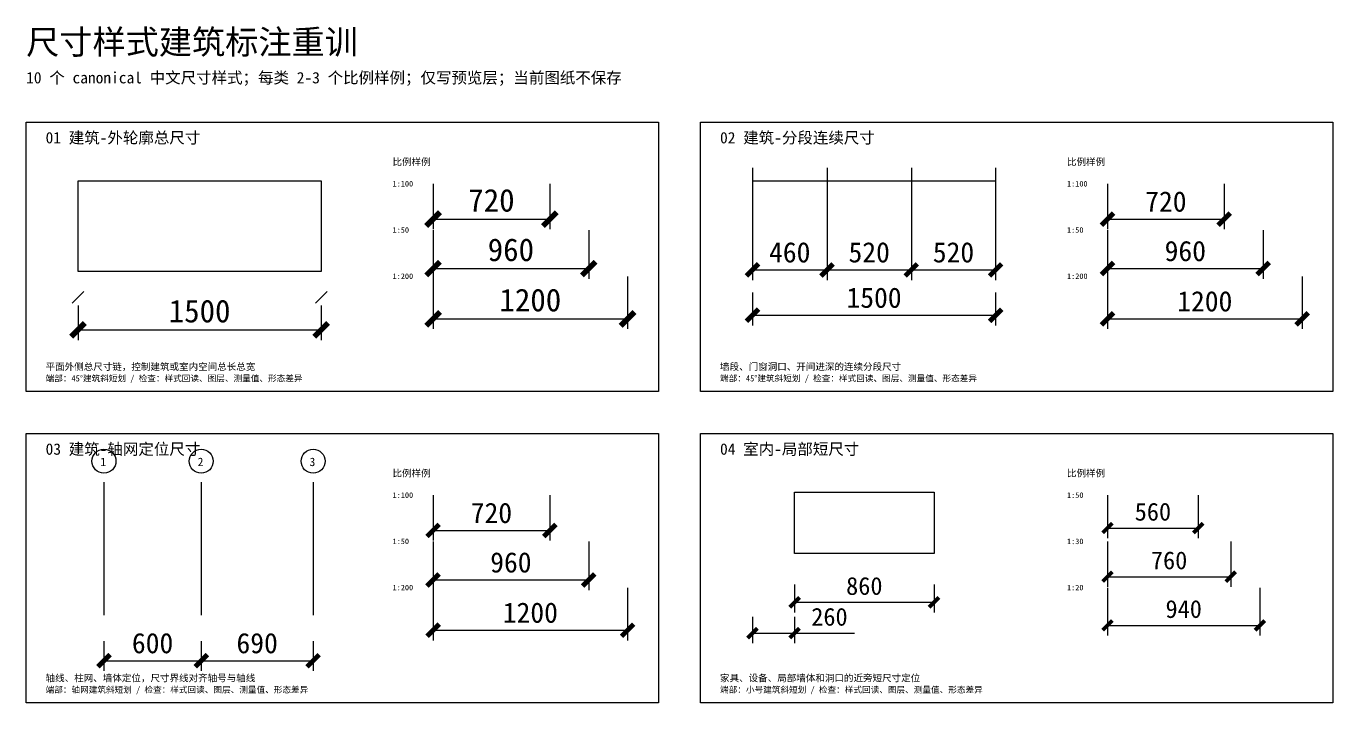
# Model space of a CAD drawing. Header units: millimetres. Extents: x 1830 to 16774, y -4406 to 5527.
# Drawn here: x 8714 to 16774, y 1354 to 5527 of the extents above; entities that cross this region are included whole.
import ezdxf

# ---------------------------------------------------------------- set-up
doc = ezdxf.new("R2010")
doc.units = ezdxf.units.MM
doc.layers.add('CODEX_PREVIEW', color=7, linetype='Continuous')
doc.styles.add('CODEX_CN_TEXT', font='SimSun.ttf')
doc.dimstyles.new('训练-室内-局部短尺寸', dxfattribs={"dimscale": 50, "dimtxt": 2.2, "dimasz": 1.2, "dimexe": 1.25, "dimexo": 1, "dimgap": 0.9, "dimtad": 1, "dimdec": 0, "dimtxsty": 'CODEX_CN_TEXT', "dimblk": 'ARCHTICK', "dimblk1": 'ARCHTICK', "dimblk2": 'ARCHTICK', "dimcen": 2.5, "dimclrd": 4, "dimclre": 4, "dimclrt": 4, "dimadec": 0, "dimazin": 0, "dimtfac": 1, "dimtmove": 0, "dimatfit": 3, "dimfxl": 1, "dimarcsym": 0})
doc.dimstyles.new('训练-建筑-分段连续尺寸', dxfattribs={"dimscale": 50, "dimtxt": 2.5, "dimasz": 1.5, "dimexe": 1.25, "dimexo": 1, "dimgap": 0.9, "dimtad": 1, "dimdec": 0, "dimtxsty": 'CODEX_CN_TEXT', "dimblk": 'ARCHTICK', "dimblk1": 'ARCHTICK', "dimblk2": 'ARCHTICK', "dimcen": 2.5, "dimclrd": 7, "dimclre": 7, "dimclrt": 7, "dimadec": 0, "dimazin": 0, "dimtfac": 1, "dimtmove": 0, "dimatfit": 3, "dimfxl": 1, "dimarcsym": 0})
doc.dimstyles.new('训练-建筑-外轮廓总尺寸', dxfattribs={"dimscale": 50, "dimtxt": 2.8, "dimasz": 1.7, "dimexe": 1.25, "dimexo": 1, "dimgap": 0.9, "dimtad": 1, "dimdec": 0, "dimtxsty": 'CODEX_CN_TEXT', "dimblk": 'ARCHTICK', "dimblk1": 'ARCHTICK', "dimblk2": 'ARCHTICK', "dimcen": 2.5, "dimclrd": 7, "dimclre": 7, "dimclrt": 7, "dimadec": 0, "dimazin": 0, "dimtfac": 1, "dimtmove": 0, "dimatfit": 3, "dimfxl": 1, "dimarcsym": 0})
doc.dimstyles.new('训练-建筑-轴网定位尺寸', dxfattribs={"dimscale": 50, "dimtxt": 2.5, "dimasz": 1.5, "dimexe": 1.25, "dimexo": 1, "dimgap": 0.9, "dimtad": 1, "dimdec": 0, "dimtxsty": 'CODEX_CN_TEXT', "dimblk": 'ARCHTICK', "dimblk1": 'ARCHTICK', "dimblk2": 'ARCHTICK', "dimcen": 2.5, "dimclrd": 7, "dimclre": 7, "dimclrt": 7, "dimadec": 0, "dimazin": 0, "dimtfac": 1, "dimtmove": 0, "dimatfit": 3, "dimfxl": 1, "dimarcsym": 0})

# ---------------------------------------------------------------- blocks, each defined once
blk = doc.blocks.new('_ArchTick')
at = {"color": 0, "linetype": 'ByBlock', "const_width": 0.4}
blk.add_lwpolyline([(-0.5, -0.5), (0.5, 0.5)], dxfattribs=at)
blk = doc.blocks.new('*D313')
at = {"layer": 'CODEX_PREVIEW', "color": 7, "lineweight": -2, "transparency": 16777216}
for p, q in [((9033.5, 3803.9), (9033.5, 3591.4)), ((10533.5, 3803.9), (10533.5, 3591.4)), ((9033.5, 3653.9), (10533.5, 3653.9))]:
    blk.add_line(p, q, dxfattribs=at)
at = {"layer": 'Defpoints', "color": 0, "transparency": 16777216}
for p in [(9033.5, 3853.9), (10533.5, 3853.9), (10533.5, 3653.9)]:
    blk.add_point(p, dxfattribs=at)
at = {"layer": 'CODEX_PREVIEW', "color": 7, "lineweight": -2, "transparency": 16777216, "xscale": 85, "yscale": 85, "zscale": 85, "rotation": 180}
blk.add_blockref('_ArchTick', (9033.5, 3653.9), dxfattribs=at)
at = {"layer": 'CODEX_PREVIEW', "color": 7, "lineweight": -2, "transparency": 16777216, "xscale": 85, "yscale": 85, "zscale": 85}
blk.add_blockref('_ArchTick', (10533.5, 3653.9), dxfattribs=at)
at = {"layer": 'CODEX_PREVIEW', "color": 7, "transparency": 16777216, "insert": (9783.5, 3768.9), "char_height": 140, "attachment_point": 5, "style": 'CODEX_CN_TEXT'}
blk.add_mtext('1500', dxfattribs=at)
blk = doc.blocks.new('*D314')
at = {"layer": 'CODEX_PREVIEW', "color": 7, "lineweight": -2, "transparency": 16777216}
for p, q in [((11223.5, 4431.9), (11223.5, 4274.4)), ((11943.5, 4431.9), (11943.5, 4274.4)), ((11223.5, 4336.9), (11943.5, 4336.9))]:
    blk.add_line(p, q, dxfattribs=at)
at = {"layer": 'Defpoints', "color": 0, "transparency": 16777216}
for p in [(11223.5, 4481.9), (11943.5, 4481.9), (11943.5, 4336.9)]:
    blk.add_point(p, dxfattribs=at)
at = {"layer": 'CODEX_PREVIEW', "color": 7, "lineweight": -2, "transparency": 16777216, "xscale": 85, "yscale": 85, "zscale": 85, "rotation": 180}
blk.add_blockref('_ArchTick', (11223.5, 4336.9), dxfattribs=at)
at = {"layer": 'CODEX_PREVIEW', "color": 7, "lineweight": -2, "transparency": 16777216, "xscale": 85, "yscale": 85, "zscale": 85}
blk.add_blockref('_ArchTick', (11943.5, 4336.9), dxfattribs=at)
at = {"layer": 'CODEX_PREVIEW', "color": 7, "transparency": 16777216, "insert": (11583.5, 4451.9), "char_height": 140, "attachment_point": 5, "style": 'CODEX_CN_TEXT'}
blk.add_mtext('720', dxfattribs=at)
blk = doc.blocks.new('*D315')
at = {"layer": 'CODEX_PREVIEW', "color": 7, "lineweight": -2, "transparency": 16777216}
for p, q in [((11223.5, 4146.9), (11223.5, 3969.4)), ((12183.5, 4146.9), (12183.5, 3969.4)), ((11223.5, 4031.9), (12183.5, 4031.9))]:
    blk.add_line(p, q, dxfattribs=at)
at = {"layer": 'Defpoints', "color": 0, "transparency": 16777216}
for p in [(11223.5, 4196.9), (12183.5, 4196.9), (12183.5, 4031.9)]:
    blk.add_point(p, dxfattribs=at)
at = {"layer": 'CODEX_PREVIEW', "color": 7, "lineweight": -2, "transparency": 16777216, "xscale": 85, "yscale": 85, "zscale": 85, "rotation": 180}
blk.add_blockref('_ArchTick', (11223.5, 4031.9), dxfattribs=at)
at = {"layer": 'CODEX_PREVIEW', "color": 7, "lineweight": -2, "transparency": 16777216, "xscale": 85, "yscale": 85, "zscale": 85}
blk.add_blockref('_ArchTick', (12183.5, 4031.9), dxfattribs=at)
at = {"layer": 'CODEX_PREVIEW', "color": 7, "transparency": 16777216, "insert": (11703.5, 4146.9), "char_height": 140, "attachment_point": 5, "style": 'CODEX_CN_TEXT'}
blk.add_mtext('960', dxfattribs=at)
blk = doc.blocks.new('*D316')
at = {"layer": 'CODEX_PREVIEW', "color": 7, "lineweight": -2, "transparency": 16777216}
for p, q in [((11223.5, 3861.9), (11223.5, 3659.4)), ((12423.5, 3861.9), (12423.5, 3659.4)), ((11223.5, 3721.9), (12423.5, 3721.9))]:
    blk.add_line(p, q, dxfattribs=at)
at = {"layer": 'Defpoints', "color": 0, "transparency": 16777216}
for p in [(11223.5, 3911.9), (12423.5, 3911.9), (12423.5, 3721.9)]:
    blk.add_point(p, dxfattribs=at)
at = {"layer": 'CODEX_PREVIEW', "color": 7, "lineweight": -2, "transparency": 16777216, "xscale": 85, "yscale": 85, "zscale": 85, "rotation": 180}
blk.add_blockref('_ArchTick', (11223.5, 3721.9), dxfattribs=at)
at = {"layer": 'CODEX_PREVIEW', "color": 7, "lineweight": -2, "transparency": 16777216, "xscale": 85, "yscale": 85, "zscale": 85}
blk.add_blockref('_ArchTick', (12423.5, 3721.9), dxfattribs=at)
at = {"layer": 'CODEX_PREVIEW', "color": 7, "transparency": 16777216, "insert": (11823.5, 3836.9), "char_height": 140, "attachment_point": 5, "style": 'CODEX_CN_TEXT'}
blk.add_mtext('1200', dxfattribs=at)
blk = doc.blocks.new('*D317')
at = {"layer": 'CODEX_PREVIEW', "color": 7, "lineweight": -2, "transparency": 16777216}
for p, q in [((13193.5, 4163.9), (13193.5, 3961.4)), ((13653.5, 4163.9), (13653.5, 3961.4)), ((13193.5, 4023.9), (13653.5, 4023.9))]:
    blk.add_line(p, q, dxfattribs=at)
at = {"layer": 'Defpoints', "color": 0, "transparency": 16777216}
for p in [(13193.5, 4213.9), (13653.5, 4213.9), (13653.5, 4023.9)]:
    blk.add_point(p, dxfattribs=at)
at = {"layer": 'CODEX_PREVIEW', "color": 7, "lineweight": -2, "transparency": 16777216, "xscale": 75, "yscale": 75, "zscale": 75, "rotation": 180}
blk.add_blockref('_ArchTick', (13193.5, 4023.9), dxfattribs=at)
at = {"layer": 'CODEX_PREVIEW', "color": 7, "lineweight": -2, "transparency": 16777216, "xscale": 75, "yscale": 75, "zscale": 75}
blk.add_blockref('_ArchTick', (13653.5, 4023.9), dxfattribs=at)
at = {"layer": 'CODEX_PREVIEW', "color": 7, "transparency": 16777216, "insert": (13423.5, 4131.4), "char_height": 125, "attachment_point": 5, "style": 'CODEX_CN_TEXT'}
blk.add_mtext('460', dxfattribs=at)
blk = doc.blocks.new('*D318')
at = {"layer": 'CODEX_PREVIEW', "color": 7, "lineweight": -2, "transparency": 16777216}
for p, q in [((13653.5, 4163.9), (13653.5, 3961.4)), ((14173.5, 4163.9), (14173.5, 3961.4)), ((13653.5, 4023.9), (14173.5, 4023.9))]:
    blk.add_line(p, q, dxfattribs=at)
at = {"layer": 'Defpoints', "color": 0, "transparency": 16777216}
for p in [(13653.5, 4213.9), (14173.5, 4213.9), (14173.5, 4023.9)]:
    blk.add_point(p, dxfattribs=at)
at = {"layer": 'CODEX_PREVIEW', "color": 7, "lineweight": -2, "transparency": 16777216, "xscale": 75, "yscale": 75, "zscale": 75, "rotation": 180}
blk.add_blockref('_ArchTick', (13653.5, 4023.9), dxfattribs=at)
at = {"layer": 'CODEX_PREVIEW', "color": 7, "lineweight": -2, "transparency": 16777216, "xscale": 75, "yscale": 75, "zscale": 75}
blk.add_blockref('_ArchTick', (14173.5, 4023.9), dxfattribs=at)
at = {"layer": 'CODEX_PREVIEW', "color": 7, "transparency": 16777216, "insert": (13913.5, 4131.4), "char_height": 125, "attachment_point": 5, "style": 'CODEX_CN_TEXT'}
blk.add_mtext('520', dxfattribs=at)
blk = doc.blocks.new('*D319')
at = {"layer": 'CODEX_PREVIEW', "color": 7, "lineweight": -2, "transparency": 16777216}
for p, q in [((14173.5, 4163.9), (14173.5, 3961.4)), ((14693.5, 4163.9), (14693.5, 3961.4)), ((14173.5, 4023.9), (14693.5, 4023.9))]:
    blk.add_line(p, q, dxfattribs=at)
at = {"layer": 'Defpoints', "color": 0, "transparency": 16777216}
for p in [(14173.5, 4213.9), (14693.5, 4213.9), (14693.5, 4023.9)]:
    blk.add_point(p, dxfattribs=at)
at = {"layer": 'CODEX_PREVIEW', "color": 7, "lineweight": -2, "transparency": 16777216, "xscale": 75, "yscale": 75, "zscale": 75, "rotation": 180}
blk.add_blockref('_ArchTick', (14173.5, 4023.9), dxfattribs=at)
at = {"layer": 'CODEX_PREVIEW', "color": 7, "lineweight": -2, "transparency": 16777216, "xscale": 75, "yscale": 75, "zscale": 75}
blk.add_blockref('_ArchTick', (14693.5, 4023.9), dxfattribs=at)
at = {"layer": 'CODEX_PREVIEW', "color": 7, "transparency": 16777216, "insert": (14433.5, 4131.4), "char_height": 125, "attachment_point": 5, "style": 'CODEX_CN_TEXT'}
blk.add_mtext('520', dxfattribs=at)
blk = doc.blocks.new('*D320')
at = {"layer": 'CODEX_PREVIEW', "color": 7, "lineweight": -2, "transparency": 16777216}
for p, q in [((13193.5, 3883.9), (13193.5, 3681.4)), ((14693.5, 3883.9), (14693.5, 3681.4)), ((13193.5, 3743.9), (14693.5, 3743.9))]:
    blk.add_line(p, q, dxfattribs=at)
at = {"layer": 'Defpoints', "color": 0, "transparency": 16777216}
for p in [(13193.5, 3933.9), (14693.5, 3933.9), (14693.5, 3743.9)]:
    blk.add_point(p, dxfattribs=at)
at = {"layer": 'CODEX_PREVIEW', "color": 7, "lineweight": -2, "transparency": 16777216, "xscale": 75, "yscale": 75, "zscale": 75, "rotation": 180}
blk.add_blockref('_ArchTick', (13193.5, 3743.9), dxfattribs=at)
at = {"layer": 'CODEX_PREVIEW', "color": 7, "lineweight": -2, "transparency": 16777216, "xscale": 75, "yscale": 75, "zscale": 75}
blk.add_blockref('_ArchTick', (14693.5, 3743.9), dxfattribs=at)
at = {"layer": 'CODEX_PREVIEW', "color": 7, "transparency": 16777216, "insert": (13943.5, 3851.4), "char_height": 125, "attachment_point": 5, "style": 'CODEX_CN_TEXT'}
blk.add_mtext('1500', dxfattribs=at)
blk = doc.blocks.new('*D321')
at = {"layer": 'CODEX_PREVIEW', "color": 7, "lineweight": -2, "transparency": 16777216}
for p, q in [((15383.5, 4431.9), (15383.5, 4274.4)), ((16103.5, 4431.9), (16103.5, 4274.4)), ((15383.5, 4336.9), (16103.5, 4336.9))]:
    blk.add_line(p, q, dxfattribs=at)
at = {"layer": 'Defpoints', "color": 0, "transparency": 16777216}
for p in [(15383.5, 4481.9), (16103.5, 4481.9), (16103.5, 4336.9)]:
    blk.add_point(p, dxfattribs=at)
at = {"layer": 'CODEX_PREVIEW', "color": 7, "lineweight": -2, "transparency": 16777216, "xscale": 75, "yscale": 75, "zscale": 75, "rotation": 180}
blk.add_blockref('_ArchTick', (15383.5, 4336.9), dxfattribs=at)
at = {"layer": 'CODEX_PREVIEW', "color": 7, "lineweight": -2, "transparency": 16777216, "xscale": 75, "yscale": 75, "zscale": 75}
blk.add_blockref('_ArchTick', (16103.5, 4336.9), dxfattribs=at)
at = {"layer": 'CODEX_PREVIEW', "color": 7, "transparency": 16777216, "insert": (15743.5, 4444.4), "char_height": 125, "attachment_point": 5, "style": 'CODEX_CN_TEXT'}
blk.add_mtext('720', dxfattribs=at)
blk = doc.blocks.new('*D322')
at = {"layer": 'CODEX_PREVIEW', "color": 7, "lineweight": -2, "transparency": 16777216}
for p, q in [((15383.5, 4146.9), (15383.5, 3969.4)), ((16343.5, 4146.9), (16343.5, 3969.4)), ((15383.5, 4031.9), (16343.5, 4031.9))]:
    blk.add_line(p, q, dxfattribs=at)
at = {"layer": 'Defpoints', "color": 0, "transparency": 16777216}
for p in [(15383.5, 4196.9), (16343.5, 4196.9), (16343.5, 4031.9)]:
    blk.add_point(p, dxfattribs=at)
at = {"layer": 'CODEX_PREVIEW', "color": 7, "lineweight": -2, "transparency": 16777216, "xscale": 75, "yscale": 75, "zscale": 75, "rotation": 180}
blk.add_blockref('_ArchTick', (15383.5, 4031.9), dxfattribs=at)
at = {"layer": 'CODEX_PREVIEW', "color": 7, "lineweight": -2, "transparency": 16777216, "xscale": 75, "yscale": 75, "zscale": 75}
blk.add_blockref('_ArchTick', (16343.5, 4031.9), dxfattribs=at)
at = {"layer": 'CODEX_PREVIEW', "color": 7, "transparency": 16777216, "insert": (15863.5, 4139.4), "char_height": 125, "attachment_point": 5, "style": 'CODEX_CN_TEXT'}
blk.add_mtext('960', dxfattribs=at)
blk = doc.blocks.new('*D323')
at = {"layer": 'CODEX_PREVIEW', "color": 7, "lineweight": -2, "transparency": 16777216}
for p, q in [((15383.5, 3861.9), (15383.5, 3659.4)), ((16583.5, 3861.9), (16583.5, 3659.4)), ((15383.5, 3721.9), (16583.5, 3721.9))]:
    blk.add_line(p, q, dxfattribs=at)
at = {"layer": 'Defpoints', "color": 0, "transparency": 16777216}
for p in [(15383.5, 3911.9), (16583.5, 3911.9), (16583.5, 3721.9)]:
    blk.add_point(p, dxfattribs=at)
at = {"layer": 'CODEX_PREVIEW', "color": 7, "lineweight": -2, "transparency": 16777216, "xscale": 75, "yscale": 75, "zscale": 75, "rotation": 180}
blk.add_blockref('_ArchTick', (15383.5, 3721.9), dxfattribs=at)
at = {"layer": 'CODEX_PREVIEW', "color": 7, "lineweight": -2, "transparency": 16777216, "xscale": 75, "yscale": 75, "zscale": 75}
blk.add_blockref('_ArchTick', (16583.5, 3721.9), dxfattribs=at)
at = {"layer": 'CODEX_PREVIEW', "color": 7, "transparency": 16777216, "insert": (15983.5, 3829.4), "char_height": 125, "attachment_point": 5, "style": 'CODEX_CN_TEXT'}
blk.add_mtext('1200', dxfattribs=at)
blk = doc.blocks.new('*D324')
at = {"layer": 'CODEX_PREVIEW', "color": 7, "lineweight": -2, "transparency": 16777216}
for p, q in [((9193.5, 1733.9), (9193.5, 1551.4)), ((9793.5, 1733.9), (9793.5, 1551.4)), ((9193.5, 1613.9), (9793.5, 1613.9))]:
    blk.add_line(p, q, dxfattribs=at)
at = {"layer": 'Defpoints', "color": 0, "transparency": 16777216}
for p in [(9193.5, 1783.9), (9793.5, 1783.9), (9793.5, 1613.9)]:
    blk.add_point(p, dxfattribs=at)
at = {"layer": 'CODEX_PREVIEW', "color": 7, "lineweight": -2, "transparency": 16777216, "xscale": 75, "yscale": 75, "zscale": 75, "rotation": 180}
blk.add_blockref('_ArchTick', (9193.5, 1613.9), dxfattribs=at)
at = {"layer": 'CODEX_PREVIEW', "color": 7, "lineweight": -2, "transparency": 16777216, "xscale": 75, "yscale": 75, "zscale": 75}
blk.add_blockref('_ArchTick', (9793.5, 1613.9), dxfattribs=at)
at = {"layer": 'CODEX_PREVIEW', "color": 7, "transparency": 16777216, "insert": (9493.5, 1721.4), "char_height": 125, "attachment_point": 5, "style": 'CODEX_CN_TEXT'}
blk.add_mtext('600', dxfattribs=at)
blk = doc.blocks.new('*D325')
at = {"layer": 'CODEX_PREVIEW', "color": 7, "lineweight": -2, "transparency": 16777216}
for p, q in [((9793.5, 1733.9), (9793.5, 1551.4)), ((10483.5, 1733.9), (10483.5, 1551.4)), ((9793.5, 1613.9), (10483.5, 1613.9))]:
    blk.add_line(p, q, dxfattribs=at)
at = {"layer": 'Defpoints', "color": 0, "transparency": 16777216}
for p in [(9793.5, 1783.9), (10483.5, 1783.9), (10483.5, 1613.9)]:
    blk.add_point(p, dxfattribs=at)
at = {"layer": 'CODEX_PREVIEW', "color": 7, "lineweight": -2, "transparency": 16777216, "xscale": 75, "yscale": 75, "zscale": 75, "rotation": 180}
blk.add_blockref('_ArchTick', (9793.5, 1613.9), dxfattribs=at)
at = {"layer": 'CODEX_PREVIEW', "color": 7, "lineweight": -2, "transparency": 16777216, "xscale": 75, "yscale": 75, "zscale": 75}
blk.add_blockref('_ArchTick', (10483.5, 1613.9), dxfattribs=at)
at = {"layer": 'CODEX_PREVIEW', "color": 7, "transparency": 16777216, "insert": (10138.5, 1721.4), "char_height": 125, "attachment_point": 5, "style": 'CODEX_CN_TEXT'}
blk.add_mtext('690', dxfattribs=at)
blk = doc.blocks.new('*D326')
at = {"layer": 'CODEX_PREVIEW', "color": 7, "lineweight": -2, "transparency": 16777216}
for p, q in [((11223.5, 2511.9), (11223.5, 2354.4)), ((11943.5, 2511.9), (11943.5, 2354.4)), ((11223.5, 2416.9), (11943.5, 2416.9))]:
    blk.add_line(p, q, dxfattribs=at)
at = {"layer": 'Defpoints', "color": 0, "transparency": 16777216}
for p in [(11223.5, 2561.9), (11943.5, 2561.9), (11943.5, 2416.9)]:
    blk.add_point(p, dxfattribs=at)
at = {"layer": 'CODEX_PREVIEW', "color": 7, "lineweight": -2, "transparency": 16777216, "xscale": 75, "yscale": 75, "zscale": 75, "rotation": 180}
blk.add_blockref('_ArchTick', (11223.5, 2416.9), dxfattribs=at)
at = {"layer": 'CODEX_PREVIEW', "color": 7, "lineweight": -2, "transparency": 16777216, "xscale": 75, "yscale": 75, "zscale": 75}
blk.add_blockref('_ArchTick', (11943.5, 2416.9), dxfattribs=at)
at = {"layer": 'CODEX_PREVIEW', "color": 7, "transparency": 16777216, "insert": (11583.5, 2524.4), "char_height": 125, "attachment_point": 5, "style": 'CODEX_CN_TEXT'}
blk.add_mtext('720', dxfattribs=at)
blk = doc.blocks.new('*D327')
at = {"layer": 'CODEX_PREVIEW', "color": 7, "lineweight": -2, "transparency": 16777216}
for p, q in [((11223.5, 2226.9), (11223.5, 2049.4)), ((12183.5, 2226.9), (12183.5, 2049.4)), ((11223.5, 2111.9), (12183.5, 2111.9))]:
    blk.add_line(p, q, dxfattribs=at)
at = {"layer": 'Defpoints', "color": 0, "transparency": 16777216}
for p in [(11223.5, 2276.9), (12183.5, 2276.9), (12183.5, 2111.9)]:
    blk.add_point(p, dxfattribs=at)
at = {"layer": 'CODEX_PREVIEW', "color": 7, "lineweight": -2, "transparency": 16777216, "xscale": 75, "yscale": 75, "zscale": 75, "rotation": 180}
blk.add_blockref('_ArchTick', (11223.5, 2111.9), dxfattribs=at)
at = {"layer": 'CODEX_PREVIEW', "color": 7, "lineweight": -2, "transparency": 16777216, "xscale": 75, "yscale": 75, "zscale": 75}
blk.add_blockref('_ArchTick', (12183.5, 2111.9), dxfattribs=at)
at = {"layer": 'CODEX_PREVIEW', "color": 7, "transparency": 16777216, "insert": (11703.5, 2219.4), "char_height": 125, "attachment_point": 5, "style": 'CODEX_CN_TEXT'}
blk.add_mtext('960', dxfattribs=at)
blk = doc.blocks.new('*D328')
at = {"layer": 'CODEX_PREVIEW', "color": 7, "lineweight": -2, "transparency": 16777216}
for p, q in [((11223.5, 1941.9), (11223.5, 1739.4)), ((12423.5, 1941.9), (12423.5, 1739.4)), ((11223.5, 1801.9), (12423.5, 1801.9))]:
    blk.add_line(p, q, dxfattribs=at)
at = {"layer": 'Defpoints', "color": 0, "transparency": 16777216}
for p in [(11223.5, 1991.9), (12423.5, 1991.9), (12423.5, 1801.9)]:
    blk.add_point(p, dxfattribs=at)
at = {"layer": 'CODEX_PREVIEW', "color": 7, "lineweight": -2, "transparency": 16777216, "xscale": 75, "yscale": 75, "zscale": 75, "rotation": 180}
blk.add_blockref('_ArchTick', (11223.5, 1801.9), dxfattribs=at)
at = {"layer": 'CODEX_PREVIEW', "color": 7, "lineweight": -2, "transparency": 16777216, "xscale": 75, "yscale": 75, "zscale": 75}
blk.add_blockref('_ArchTick', (12423.5, 1801.9), dxfattribs=at)
at = {"layer": 'CODEX_PREVIEW', "color": 7, "transparency": 16777216, "insert": (11823.5, 1909.4), "char_height": 125, "attachment_point": 5, "style": 'CODEX_CN_TEXT'}
blk.add_mtext('1200', dxfattribs=at)
blk = doc.blocks.new('*D329')
at = {"layer": 'CODEX_PREVIEW', "color": 4, "lineweight": -2, "transparency": 16777216}
for p, q in [((13453.5, 2083.9), (13453.5, 1911.4)), ((14313.5, 2083.9), (14313.5, 1911.4)), ((13453.5, 1973.9), (14313.5, 1973.9))]:
    blk.add_line(p, q, dxfattribs=at)
at = {"layer": 'Defpoints', "color": 0, "transparency": 16777216}
for p in [(13453.5, 2133.9), (14313.5, 2133.9), (14313.5, 1973.9)]:
    blk.add_point(p, dxfattribs=at)
at = {"layer": 'CODEX_PREVIEW', "color": 4, "lineweight": -2, "transparency": 16777216, "xscale": 60, "yscale": 60, "zscale": 60, "rotation": 180}
blk.add_blockref('_ArchTick', (13453.5, 1973.9), dxfattribs=at)
at = {"layer": 'CODEX_PREVIEW', "color": 4, "lineweight": -2, "transparency": 16777216, "xscale": 60, "yscale": 60, "zscale": 60}
blk.add_blockref('_ArchTick', (14313.5, 1973.9), dxfattribs=at)
at = {"layer": 'CODEX_PREVIEW', "color": 4, "transparency": 16777216, "insert": (13883.5, 2073.9), "char_height": 110, "attachment_point": 5, "style": 'CODEX_CN_TEXT'}
blk.add_mtext('860', dxfattribs=at)
blk = doc.blocks.new('*D330')
at = {"layer": 'CODEX_PREVIEW', "color": 4, "lineweight": -2, "transparency": 16777216}
for p, q in [((13193.5, 1883.9), (13193.5, 1721.4)), ((13453.5, 1883.9), (13453.5, 1721.4)), ((13193.5, 1783.9), (13453.5, 1783.9)), ((13453.5, 1783.9), (13823.5, 1783.9))]:
    blk.add_line(p, q, dxfattribs=at)
at = {"layer": 'Defpoints', "color": 0, "transparency": 16777216}
for p in [(13193.5, 1933.9), (13453.5, 1933.9), (13453.5, 1783.9)]:
    blk.add_point(p, dxfattribs=at)
at = {"layer": 'CODEX_PREVIEW', "color": 4, "lineweight": -2, "transparency": 16777216, "xscale": 60, "yscale": 60, "zscale": 60, "rotation": 180}
blk.add_blockref('_ArchTick', (13193.5, 1783.9), dxfattribs=at)
at = {"layer": 'CODEX_PREVIEW', "color": 4, "lineweight": -2, "transparency": 16777216, "xscale": 60, "yscale": 60, "zscale": 60}
blk.add_blockref('_ArchTick', (13453.5, 1783.9), dxfattribs=at)
at = {"layer": 'CODEX_PREVIEW', "color": 4, "transparency": 16777216, "insert": (13668.5, 1883.9), "char_height": 110, "attachment_point": 5, "style": 'CODEX_CN_TEXT'}
blk.add_mtext('260', dxfattribs=at)
blk = doc.blocks.new('*D331')
at = {"layer": 'CODEX_PREVIEW', "color": 4, "lineweight": -2, "transparency": 16777216}
for p, q in [((15383.5, 2511.9), (15383.5, 2369.4)), ((15943.5, 2511.9), (15943.5, 2369.4)), ((15383.5, 2431.9), (15943.5, 2431.9))]:
    blk.add_line(p, q, dxfattribs=at)
at = {"layer": 'Defpoints', "color": 0, "transparency": 16777216}
for p in [(15383.5, 2561.9), (15943.5, 2561.9), (15943.5, 2431.9)]:
    blk.add_point(p, dxfattribs=at)
at = {"layer": 'CODEX_PREVIEW', "color": 4, "lineweight": -2, "transparency": 16777216, "xscale": 60, "yscale": 60, "zscale": 60, "rotation": 180}
blk.add_blockref('_ArchTick', (15383.5, 2431.9), dxfattribs=at)
at = {"layer": 'CODEX_PREVIEW', "color": 4, "lineweight": -2, "transparency": 16777216, "xscale": 60, "yscale": 60, "zscale": 60}
blk.add_blockref('_ArchTick', (15943.5, 2431.9), dxfattribs=at)
at = {"layer": 'CODEX_PREVIEW', "color": 4, "transparency": 16777216, "insert": (15663.5, 2531.9), "char_height": 110, "attachment_point": 5, "style": 'CODEX_CN_TEXT'}
blk.add_mtext('560', dxfattribs=at)
blk = doc.blocks.new('*D332')
at = {"layer": 'CODEX_PREVIEW', "color": 4, "lineweight": -2, "transparency": 16777216}
for p, q in [((15383.5, 2226.9), (15383.5, 2069.4)), ((16143.5, 2226.9), (16143.5, 2069.4)), ((15383.5, 2131.9), (16143.5, 2131.9))]:
    blk.add_line(p, q, dxfattribs=at)
at = {"layer": 'Defpoints', "color": 0, "transparency": 16777216}
for p in [(15383.5, 2276.9), (16143.5, 2276.9), (16143.5, 2131.9)]:
    blk.add_point(p, dxfattribs=at)
at = {"layer": 'CODEX_PREVIEW', "color": 4, "lineweight": -2, "transparency": 16777216, "xscale": 60, "yscale": 60, "zscale": 60, "rotation": 180}
blk.add_blockref('_ArchTick', (15383.5, 2131.9), dxfattribs=at)
at = {"layer": 'CODEX_PREVIEW', "color": 4, "lineweight": -2, "transparency": 16777216, "xscale": 60, "yscale": 60, "zscale": 60}
blk.add_blockref('_ArchTick', (16143.5, 2131.9), dxfattribs=at)
at = {"layer": 'CODEX_PREVIEW', "color": 4, "transparency": 16777216, "insert": (15763.5, 2231.9), "char_height": 110, "attachment_point": 5, "style": 'CODEX_CN_TEXT'}
blk.add_mtext('760', dxfattribs=at)
blk = doc.blocks.new('*D333')
at = {"layer": 'CODEX_PREVIEW', "color": 4, "lineweight": -2, "transparency": 16777216}
for p, q in [((15383.5, 1941.9), (15383.5, 1769.4)), ((16323.5, 1941.9), (16323.5, 1769.4)), ((15383.5, 1831.9), (16323.5, 1831.9))]:
    blk.add_line(p, q, dxfattribs=at)
at = {"layer": 'Defpoints', "color": 0, "transparency": 16777216}
for p in [(15383.5, 1991.9), (16323.5, 1991.9), (16323.5, 1831.9)]:
    blk.add_point(p, dxfattribs=at)
at = {"layer": 'CODEX_PREVIEW', "color": 4, "lineweight": -2, "transparency": 16777216, "xscale": 60, "yscale": 60, "zscale": 60, "rotation": 180}
blk.add_blockref('_ArchTick', (15383.5, 1831.9), dxfattribs=at)
at = {"layer": 'CODEX_PREVIEW', "color": 4, "lineweight": -2, "transparency": 16777216, "xscale": 60, "yscale": 60, "zscale": 60}
blk.add_blockref('_ArchTick', (16323.5, 1831.9), dxfattribs=at)
at = {"layer": 'CODEX_PREVIEW', "color": 4, "transparency": 16777216, "insert": (15853.5, 1931.9), "char_height": 110, "attachment_point": 5, "style": 'CODEX_CN_TEXT'}
blk.add_mtext('940', dxfattribs=at)

msp = doc.modelspace()

# ---------------------------------------------------------------- linework, layer by layer
at = {"layer": 'CODEX_PREVIEW', "color": 7}
for p, q in [((8713.531, 4933.938), (12613.531, 4933.938)), ((8713.531, 3273.938), (8713.531, 4933.938)), ((12613.531, 4933.938), (12613.531, 3273.938)), ((12873.531, 4933.938), (16773.531, 4933.938)), ((12873.531, 3273.938), (12873.531, 4933.938)), ((16773.531, 4933.938), (16773.531, 3273.938)), ((13193.531, 4653.938), (13193.531, 4153.938)), ((13653.531, 4653.938), (13653.531, 4153.938)), ((14173.531, 4653.938), (14173.531, 4153.938)), ((14693.531, 4653.938), (14693.531, 4153.938)), ((9033.531, 4573.938), (10533.531, 4573.938)), ((9033.531, 4013.938), (9033.531, 4573.938)), ((10533.531, 4573.938), (10533.531, 4013.938)), ((11223.531, 4553.938), (11223.531, 4409.938)), ((11943.531, 4553.938), (11943.531, 4409.938)), ((13193.531, 4573.938), (14693.531, 4573.938)), ((15383.531, 4553.938), (15383.531, 4409.938)), ((16103.531, 4553.938), (16103.531, 4409.938)), ((11223.531, 4268.938), (11223.531, 4124.938)), ((12183.531, 4268.938), (12183.531, 4124.938)), ((15383.531, 4268.938), (15383.531, 4124.938)), ((16343.531, 4268.938), (16343.531, 4124.938)), ((10533.531, 4013.938), (9033.531, 4013.938)), ((11223.531, 3983.938), (11223.531, 3839.938)), ((12423.531, 3983.938), (12423.531, 3839.938)), ((15383.531, 3983.938), (15383.531, 3839.938)), ((16583.531, 3983.938), (16583.531, 3839.938)), ((12613.531, 3273.938), (8713.531, 3273.938)), ((16773.531, 3273.938), (12873.531, 3273.938)), ((8713.531, 3013.938), (12613.531, 3013.938)), ((8713.531, 1353.938), (8713.531, 3013.938)), ((12613.531, 3013.938), (12613.531, 1353.938)), ((12873.531, 3013.938), (16773.531, 3013.938)), ((12873.531, 1353.938), (12873.531, 3013.938)), ((16773.531, 3013.938), (16773.531, 1353.938)), ((9193.531, 2713.938), (9193.531, 1893.938)), ((9793.531, 2713.938), (9793.531, 1893.938)), ((10483.531, 2713.938), (10483.531, 1893.938)), ((11223.531, 2633.938), (11223.531, 2489.938)), ((11943.531, 2633.938), (11943.531, 2489.938)), ((11223.531, 2348.938), (11223.531, 2204.938)), ((12183.531, 2348.938), (12183.531, 2204.938)), ((11223.531, 2063.938), (11223.531, 1919.938)), ((12423.531, 2063.938), (12423.531, 1919.938)), ((12613.531, 1353.938), (8713.531, 1353.938)), ((16773.531, 1353.938), (12873.531, 1353.938))]:
    msp.add_line(p, q, dxfattribs=at)
at = {"layer": 'CODEX_PREVIEW', "color": 1}
for p, q in [((8997.531, 3817.938), (9069.531, 3889.938)), ((10497.531, 3817.938), (10569.531, 3889.938))]:
    msp.add_line(p, q, dxfattribs=at)
at = {"layer": 'CODEX_PREVIEW', "color": 4}
for p, q in [((13453.531, 2653.938), (14313.531, 2653.938)), ((13453.531, 2273.938), (13453.531, 2653.938)), ((14313.531, 2653.938), (14313.531, 2273.938)), ((15383.531, 2633.938), (15383.531, 2489.938)), ((15943.531, 2633.938), (15943.531, 2489.938)), ((15383.531, 2348.938), (15383.531, 2204.938)), ((16143.531, 2348.938), (16143.531, 2204.938)), ((14313.531, 2273.938), (13453.531, 2273.938)), ((15383.531, 2063.938), (15383.531, 1919.938)), ((16323.531, 2063.938), (16323.531, 1919.938))]:
    msp.add_line(p, q, dxfattribs=at)
at = {"layer": 'CODEX_PREVIEW', "color": 2}
for centre in [(9193.531, 2843.938), (9793.531, 2843.938), (10483.531, 2843.938)]:
    msp.add_circle(centre, 74, dxfattribs=at)

# ---------------------------------------------------------------- texts
at = {"layer": 'CODEX_PREVIEW', "color": 2, "style": 'CODEX_CN_TEXT'}
for s, height, p in [('尺寸样式建筑标注重训', 150, (8713.531, 5353.938)), ('01 建筑-外轮廓总尺寸', 70, (8833.531, 4803.938)), ('02 建筑-分段连续尺寸', 70, (12993.531, 4803.938)), ('比例样例', 42, (10973.531, 4668.938)), ('比例样例', 42, (15133.531, 4668.938)), ('03 建筑-轴网定位尺寸', 70, (8833.531, 2883.938)), ('04 室内-局部短尺寸', 70, (12993.531, 2883.938)), ('1', 52, (9171.531, 2813.938)), ('2', 52, (9771.531, 2813.938)), ('3', 52, (10461.531, 2813.938)), ('比例样例', 42, (10973.531, 2748.938)), ('比例样例', 42, (15133.531, 2748.938))]:
    msp.add_text(s, height=height, dxfattribs=at).set_placement(p)
at = {"layer": 'CODEX_PREVIEW', "color": 7, "style": 'CODEX_CN_TEXT'}
for s, height, p in [('10 个 canonical 中文尺寸样式；每类 2-3 个比例样例；仅写预览层；当前图纸不保存', 70, (8713.531, 5173.938)), ('1:100', 34, (10973.531, 4537.938)), ('1:100', 34, (15133.531, 4537.938)), ('1:50', 34, (10973.531, 4252.938)), ('1:50', 34, (15133.531, 4252.938)), ('1:200', 34, (10973.531, 3967.938)), ('1:200', 34, (15133.531, 3967.938)), ('平面外侧总尺寸链，控制建筑或室内空间总长总宽', 42, (8833.531, 3405.938)), ('墙段、门窗洞口、开间进深的连续分段尺寸', 42, (12993.531, 3405.938)), ('1:100', 34, (10973.531, 2617.938)), ('1:50', 34, (15133.531, 2617.938)), ('1:50', 34, (10973.531, 2332.938)), ('1:30', 34, (15133.531, 2332.938)), ('1:200', 34, (10973.531, 2047.938)), ('1:20', 34, (15133.531, 2047.938)), ('轴线、柱网、墙体定位，尺寸界线对齐轴号与轴线', 42, (8833.531, 1485.938)), ('家具、设备、局部墙体和洞口的近旁短尺寸定位', 42, (12993.531, 1485.938))]:
    msp.add_text(s, height=height, dxfattribs=at).set_placement(p)
at = {"layer": 'CODEX_PREVIEW', "color": 4, "style": 'CODEX_CN_TEXT'}
for s, p in [('端部：45°建筑斜短划 / 检查：样式回读、图层、测量值、形态差异', (8833.531, 3335.938)), ('端部：45°建筑斜短划 / 检查：样式回读、图层、测量值、形态差异', (12993.531, 3335.938)), ('端部：轴网建筑斜短划 / 检查：样式回读、图层、测量值、形态差异', (8833.531, 1415.938)), ('端部：小号建筑斜短划 / 检查：样式回读、图层、测量值、形态差异', (12993.531, 1415.938))]:
    msp.add_text(s, height=38, dxfattribs=at).set_placement(p)

# ---------------------------------------------------------------- dimensions: what is measured, and where the dimension line sits
at = {"layer": 'CODEX_PREVIEW', "color": 7}
for p1, p2, distance, dimstyle, picture, middle in [((11223.531, 4481.938), (11943.531, 4481.938), -145, '训练-建筑-外轮廓总尺寸', '*D314', (11583.531, 4451.938)), ((15383.531, 4481.938), (16103.531, 4481.938), -145, '训练-建筑-分段连续尺寸', '*D321', (15743.531, 4444.438)), ((11223.531, 4196.938), (12183.531, 4196.938), -165, '训练-建筑-外轮廓总尺寸', '*D315', (11703.531, 4146.938)), ((13193.531, 4213.938), (13653.531, 4213.938), -190, '训练-建筑-分段连续尺寸', '*D317', (13423.531, 4131.438)), ((13653.531, 4213.938), (14173.531, 4213.938), -190, '训练-建筑-分段连续尺寸', '*D318', (13913.531, 4131.438)), ((14173.531, 4213.938), (14693.531, 4213.938), -190, '训练-建筑-分段连续尺寸', '*D319', (14433.531, 4131.438)), ((15383.531, 4196.938), (16343.531, 4196.938), -165, '训练-建筑-分段连续尺寸', '*D322', (15863.531, 4139.438)), ((11223.531, 3911.938), (12423.531, 3911.938), -190, '训练-建筑-外轮廓总尺寸', '*D316', (11823.531, 3836.938)), ((13193.531, 3933.938), (14693.531, 3933.938), -190, '训练-建筑-分段连续尺寸', '*D320', (13943.531, 3851.438)), ((15383.531, 3911.938), (16583.531, 3911.938), -190, '训练-建筑-分段连续尺寸', '*D323', (15983.531, 3829.438)), ((9033.531, 3853.938), (10533.531, 3853.938), -200, '训练-建筑-外轮廓总尺寸', '*D313', (9783.531, 3768.938)), ((11223.531, 2561.938), (11943.531, 2561.938), -145, '训练-建筑-轴网定位尺寸', '*D326', (11583.531, 2524.438)), ((11223.531, 2276.938), (12183.531, 2276.938), -165, '训练-建筑-轴网定位尺寸', '*D327', (11703.531, 2219.438)), ((11223.531, 1991.938), (12423.531, 1991.938), -190, '训练-建筑-轴网定位尺寸', '*D328', (11823.531, 1909.438)), ((9193.531, 1783.938), (9793.531, 1783.938), -170, '训练-建筑-轴网定位尺寸', '*D324', (9493.531, 1721.438)), ((9793.531, 1783.938), (10483.531, 1783.938), -170, '训练-建筑-轴网定位尺寸', '*D325', (10138.531, 1721.438))]:
    dim = msp.add_aligned_dim(p1=p1, p2=p2, distance=distance, dimstyle=dimstyle, dxfattribs=at)
    dim.commit()
    dim.dimension.update_dxf_attribs({"geometry": picture, "text_midpoint": middle})
at = {"layer": 'CODEX_PREVIEW', "color": 4}
for p1, p2, distance, picture, middle in [((15383.531, 2561.938), (15943.531, 2561.938), -130, '*D331', (15663.531, 2531.938)), ((15383.531, 2276.938), (16143.531, 2276.938), -145, '*D332', (15763.531, 2231.938)), ((13453.531, 2133.938), (14313.531, 2133.938), -160, '*D329', (13883.531, 2073.938)), ((13193.531, 1933.938), (13453.531, 1933.938), -150, '*D330', (13668.531, 1883.938)), ((15383.531, 1991.938), (16323.531, 1991.938), -160, '*D333', (15853.531, 1931.938))]:
    dim = msp.add_aligned_dim(p1=p1, p2=p2, distance=distance, dimstyle='训练-室内-局部短尺寸', dxfattribs=at)
    dim.commit()
    dim.dimension.update_dxf_attribs({"geometry": picture, "text_midpoint": middle})

doc.saveas('drawing.dxf')
